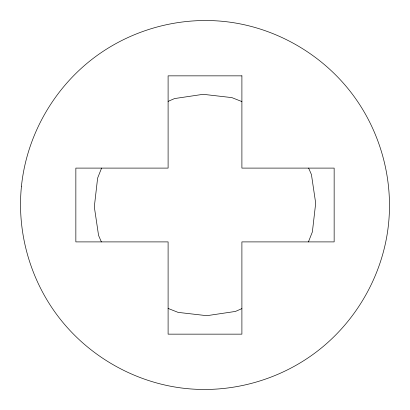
<?xml version="1.0" encoding="UTF-8"?>
<svg xmlns="http://www.w3.org/2000/svg" width="410" height="410" viewBox="0 0 410 410"><rect width="100%" height="100%" fill="white"/><g stroke="black" fill="none" stroke-linecap="round" stroke-linejoin="round"><path stroke-width="0.61" d="M101.572 168.1L97.616 178.119L94.315 206.83L98.559 235.412L101.373 241.9M308.428 241.9L312.384 231.886L315.685 203.175L311.441 174.588L308.627 168.1M168.1 101.373L174.588 98.559L203.175 94.315L231.881 97.616L241.9 101.572M241.9 308.627L235.412 311.441L206.824 315.685L178.119 312.384L168.1 308.428M21.458 186.176C16.477 234.689 31.647 284.648 62.73 322.224C93.285 359.232 138.421 383.632 186.196 388.542C234.715 393.518 284.689 378.348 322.27 347.265C359.237 316.684 383.673 271.584 388.552 223.804C393.518 175.29 378.394 125.316 347.29 87.75C316.725 50.748 271.61 26.342 223.824 21.443C175.306 16.482 125.337 31.616 87.76 62.715C50.773 93.285 26.353 138.395 21.458 186.176M241.9 75.85L168.1 75.85L168.1 168.1L75.85 168.1L75.85 241.9L168.1 241.9L168.1 334.15L241.9 334.15L241.9 241.9L334.15 241.9L334.15 168.1L241.9 168.1L241.9 75.85"/></g></svg>
